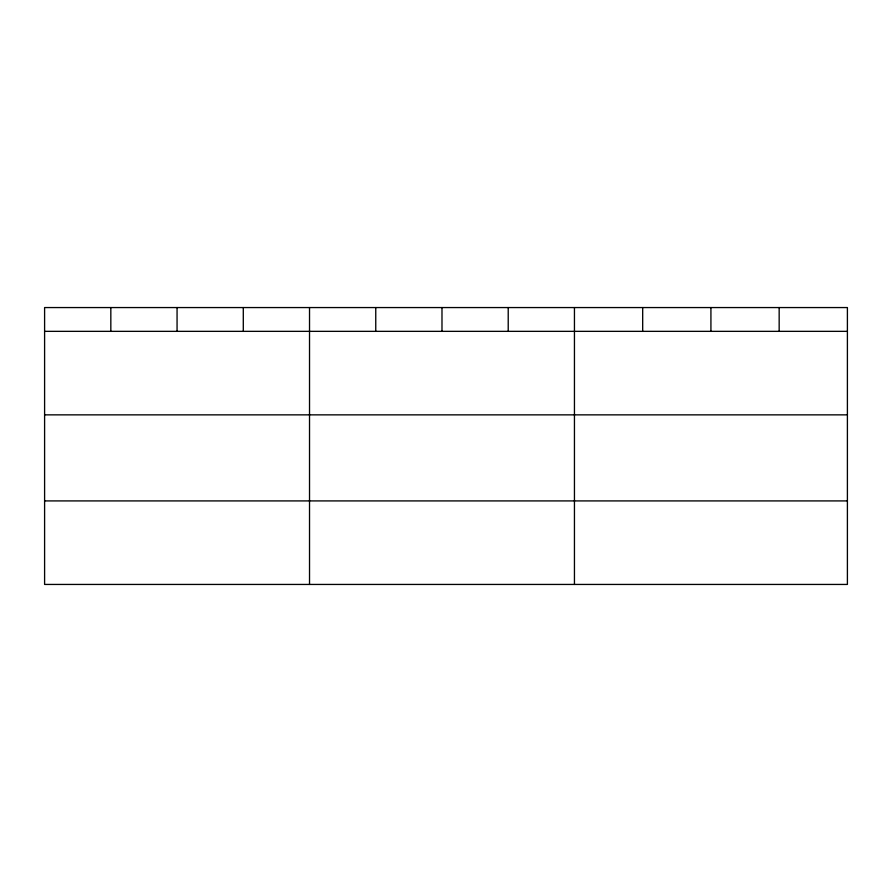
<?xml version="1.0" encoding="UTF-8"?>
<svg xmlns="http://www.w3.org/2000/svg" width="892" height="892" viewBox="0 0 892 892"><rect width="100%" height="100%" fill="white"/><g stroke="black" fill="none" stroke-linecap="round" stroke-linejoin="round"><path stroke-width="1.34" d="M847.4 414.858L847.4 307.562L44.6 307.562L44.6 584.438L847.4 584.438L847.4 414.858L44.6 414.858M44.6 331.345L847.4 331.345M44.6 500.914L847.4 500.914M779.162 307.562L779.162 331.345M710.924 307.562L710.924 331.345M642.686 307.562L642.686 331.345M574.448 307.562L574.448 584.438M508.217 307.562L508.217 331.345M441.986 307.562L441.986 331.345M375.755 307.562L375.755 331.345M309.524 307.562L309.524 584.438M243.293 307.562L243.293 331.345M177.062 307.562L177.062 331.345M110.831 307.562L110.831 331.345"/></g></svg>
